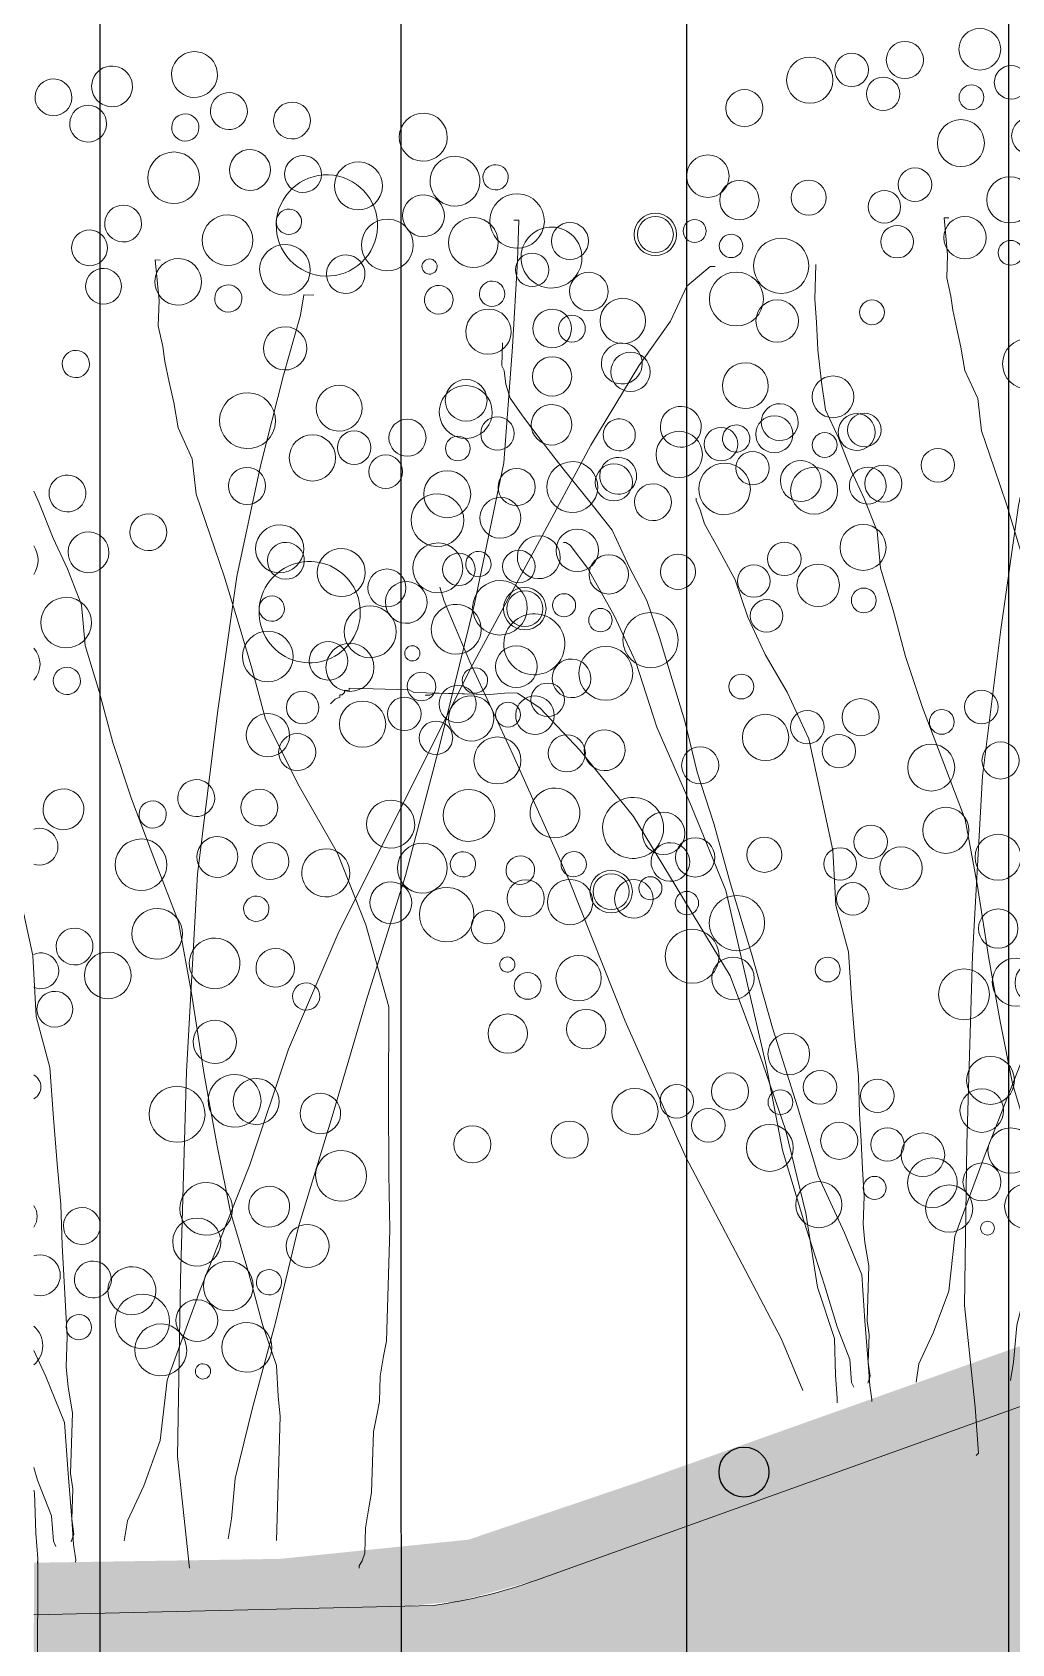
# Model space of a CAD drawing. Header units: metres. Extents: x -325 to 301, y -147 to 149.
# Drawn here: x 15.601 to 16.352, y 31.17 to 32.406 of the extents above; entities that cross this region are included whole.
import ezdxf

# ---------------------------------------------------------------- set-up
doc = ezdxf.new("R2010")
doc.units = ezdxf.units.M
doc.layers.add('-AUX-TWQ', color=1, linetype='Continuous', plot=False)
doc.layers.add('0-TX-1_25', color=7, linetype='Continuous', true_color=0x3f4f7f)
for name, color, linetype in [('02-TRAÇ-D-linia 2', 251, 'Continuous'), ('10-DET-encoixinat', 37, 'Continuous'), ('10-DET_TERRENY_compactat', 252, 'Continuous')]:
    doc.layers.add(name, color=color, linetype=linetype)
for name, color, linetype, lineweight in [('05-VEG-gris 50%', 253, 'Continuous', 18), ('1-CM', 7, 'Continuous', 0), ('2-L-secció', 1, 'Continuous', 0)]:
    doc.layers.add(name, color=color, linetype=linetype, lineweight=lineweight)

# ---------------------------------------------------------------- blocks, each defined once
blk = doc.blocks.new('ccddddddddddd')
for points in [[(92.17118508927524, 14.45525125507265), (92.1602315818891, 14.54284491715953), (92.14927795156837, 14.71803216030821), (92.08355653705075, 15.02460998017341), (91.9959279843606, 15.39688300667331), (91.9082994312048, 15.81295286351815), (91.77685660263523, 16.29471792606637), (91.64541377406567, 16.79838144592941), (91.49206380639225, 17.34584179753438), (91.36062097735703, 17.91520052356645), (91.22917814878747, 18.52835616283119), (91.11964245792478, 19.14151172060519), (91.09773531928658, 19.6451752409339), (91.08678181190044, 20.01744826603681), (91.08678181190044, 20.1926355920732), (91.10868894960731, 20.19263559160754)], [(90.23240342363715, 20.01744826603681), (90.25431056134403, 20.01744826603681), (90.35289262235165, 19.92985460348427), (90.41861403686926, 19.7765657347627), (90.55005686543882, 19.57947995234281), (90.74722110852599, 19.22910538315773), (90.96629249025136, 18.79113706946373), (91.22917814878747, 18.26557517424226), (91.51397094503045, 17.65241961786523), (91.77685660263523, 17.08306080941111), (91.97402084618807, 16.57939737197012), (92.12737081339583, 16.07573385164142), (92.32453505601734, 15.52827350096777), (92.45597788598388, 15.13410201761872), (92.47788502369076, 14.8713211119175), (92.54360643820837, 14.67423532949761), (92.60932785319164, 14.52094646031037), (92.62028148304671, 14.43335279775783)], [(92.63123499089852, 19.97365143429488), (92.6531421286054, 19.9736514352262), (92.64218862075359, 19.88605777220801), (92.63123499043286, 19.79846410965547), (92.63123499136418, 19.6889720717445), (92.60932785226032, 19.60137840919197), (92.59837434487417, 19.53568312060088), (92.57646720623598, 19.44808954047039), (92.5545600685291, 19.36049587745219), (92.53265293082222, 19.25100375711918), (92.46693151630461, 19.11961326375604), (92.44502437766641, 18.96632439503446), (92.3793029631488, 18.79113706946373), (92.31358154863119, 18.61594982631505), (92.24786013411358, 18.41886404342949), (92.18213872006163, 18.22177834343165), (92.11641730554402, 18.00279418611899), (91.96306733880192, 17.71811482310295), (91.78781023295596, 17.43343546055257), (91.65636740392074, 17.12685764115304), (91.54683171305805, 16.77648307196796), (91.53587808320299, 16.38231158908457), (91.52492457535118, 16.05383539479226), (91.51397094456479, 15.81295286351815), (91.51397094456479, 15.33118780050427), (91.52492457535118, 15.26549251191318), (91.53587808273733, 15.17789884936064), (91.53587808273733, 15.068406812381), (91.54683171305805, 15.00271152332425), (91.55778522137552, 14.93701631762087), (91.55778522090986, 14.67423532949761), (91.56873885169625, 14.60854012332857), (91.5796923590824, 14.52094646077603), (91.5796923590824, 14.41145442333072), (91.59064598940313, 14.37860673852265), (91.60159949725494, 14.35670836362988), (91.60159949678928, 14.3457591352053)], [(91.9630673378706, 19.84226094093174), (92.00688161421567, 19.84226094093174), (92.01783512206748, 19.75466727791354), (92.08355653658509, 19.49188628932461), (92.1711850897409, 19.09771488886327), (92.25881364196539, 18.61594982584938), (92.324535056483, 18.02469264343381), (92.39025647100061, 17.32394342357293), (92.41216360917315, 16.4699052516371), (92.41216360917315, 15.57207033177838), (92.40121010132134, 14.80562582332641), (92.33548868680373, 14.32386076077819), (92.31358154863119, 14.10487660346553), (92.324535056483, 14.09392737504095)], [(93.25558848958462, 19.73276890348643), (93.25558848958462, 19.56853080587462), (93.2446348592639, 19.45903868647292), (93.23368135187775, 19.3276481917128), (93.21177421323955, 19.17435932345688), (93.18986707506701, 19.04296882916242), (93.12414566101506, 18.91157833440229), (93.05842424603179, 18.75828946661204), (92.99270283151418, 18.62689897231758), (92.92698141699657, 18.473610103596), (92.90507427882403, 18.29842277802527), (92.83935286477208, 18.10133707756177), (92.77363145025447, 17.88235292071477), (92.68600289756432, 17.64147038944066), (92.57646720670164, 17.37868940085173), (92.46693151583895, 17.11590849515051), (92.40121010132134, 16.80933067528531), (92.33548868726939, 16.45895602367818), (92.26976727228612, 16.15237828623503), (92.20404585823417, 15.867698923219), (92.11641730554402, 15.60491793509573), (92.05069589149207, 15.38593377778307), (91.9849744765088, 15.21074645221233), (91.9740208457224, 15.07935604080558), (91.9630673378706, 14.99176237778738), (91.9630673378706, 14.45525125507265)], [(94.73401807900518, 19.31669904664159), (94.73401807947084, 19.20720692630857), (94.72306444868445, 19.18530855188146), (94.71211094036698, 19.11961326375604), (94.69020380219445, 19.05391805805266), (94.6244823881425, 18.9663243945688), (94.53685383545235, 18.85683235758916), (94.42731814458966, 18.72544186376035), (94.2958753160201, 18.57215299457312), (94.18633962515742, 18.44076250074431), (94.09871107293293, 18.26557517424226), (94.01108251977712, 18.11228630598634), (93.94536110479385, 17.93709898088127), (93.8796396907419, 17.74001328041777), (93.81391827668995, 17.54292749799788), (93.74819686170667, 17.30204496672377), (93.66056830901653, 17.061162434984), (93.57293975679204, 16.7764830715023), (93.46340406592935, 16.44800687720999), (93.353868374601, 16.09763222653419), (93.22242554603145, 15.72535920049995), (93.11288985563442, 15.39688300620764), (92.98144702613354, 15.13410201808438), (92.89381847390905, 14.93701631762087), (92.87191133527085, 14.71803216077387), (92.85000419709831, 14.52094646077603), (92.83905056677759, 14.41145442379639), (92.82809705892578, 14.3457591352053), (92.82809705939144, 14.33480998966843)], [(92.85000419756398, 14.42240356933326), (92.83905056724325, 14.45525125460699), (92.85000419709831, 14.52094646077603), (92.85000419709831, 14.65233695553616), (92.86095770495012, 14.71803216077387), (92.86095770541579, 14.9808131493628), (92.88286484358832, 15.09030518634245), (92.89381847390905, 15.17789884889498), (92.89381847390905, 15.30928934318945), (92.90477198176086, 15.44067983748391), (92.91572561208159, 15.57207033224404), (92.9266791199334, 15.70346082560718), (92.93763274978846, 15.87864806922153), (92.959539887961, 16.05383539479226), (92.98144702613354, 16.2509210947901), (93.00335416430607, 16.46990525256842), (93.06907557882369, 16.68888940894976), (93.09098271699622, 16.95167039800435), (93.15670413151383, 17.21445130370557), (93.22242554603145, 17.47723229182884), (93.33196123689413, 17.6962164491415), (93.44149692729115, 17.87140369229019), (93.52912548044696, 18.04659101786092), (93.59484689496458, 18.22177834343165), (93.68247544765472, 18.37506721215323), (93.74819686217234, 18.48455933155492), (93.77010400034487, 18.5502545372583), (93.78105750773102, 18.57215299457312), (93.79201113805175, 18.59405136900023), (93.79201113805175, 18.60500059742481)], [(92.91572561208159, 14.40050519490615), (92.92667911946774, 14.42240356933326), (92.93763275025412, 14.53189568873495), (93.00335416430607, 14.68518455792218), (93.06907557928935, 14.88227025792003), (93.17861126968637, 15.18884807731956), (93.28814696054906, 15.51732427207753), (93.37577551277354, 15.91149575449526), (93.59484689496458, 16.74363546911627), (93.77010400034487, 17.13780686911196), (93.94536110525951, 17.51007989514619), (94.0548967961222, 17.81665771501139), (94.16443248651922, 18.03564187232405), (94.29587531555444, 18.25462594628334), (94.38350386824459, 18.3641180661507), (94.40541100688279, 18.37506721215323), (94.41636451426893, 18.37506721261889)], [(93.15670413151383, 14.37860673805699), (93.26623982191086, 14.61948935221881), (93.46340406546369, 14.96986392093822), (93.74819686217234, 15.47352744080126), (94.0548967961222, 16.10858145449311), (94.33968959236518, 16.76553384354338), (94.6244823881425, 17.35679102642462), (94.84355376986787, 17.79475925769657), (94.97499659890309, 18.07943862024695), (94.99690373707563, 18.14513390883803)], [(92.99240053351969, 14.32386076077819), (92.99240053351969, 14.34575913567096), (93.00335416477174, 14.45525125460699), (93.01430767215788, 14.63043849822134), (93.10193622438237, 14.8713211119175), (93.1676576398313, 15.22169568063691), (93.27719332976267, 15.61586716352031), (93.40863615879789, 15.96624173223972), (93.56198612600565, 16.3385147578083), (94.04394316580147, 17.08306080941111), (94.30682882387191, 17.38963862881064), (94.50399306695908, 17.58672432973981), (94.61352875782177, 17.65241961786523), (94.6573430346325, 17.65241961693391), (94.74497158685699, 17.64147038897499), (95.00785724446177, 17.64147038944066), (95.02976438309997, 17.63052116055042), (95.05167152127251, 17.63052116055042)], [(94.74497158685699, 17.64147038897499), (95.10643942793831, 17.64147038850933), (95.12834656564519, 17.65241961739957), (95.41313936142251, 17.65241961786523), (95.41313936188817, 17.64147038897499), (95.43504650052637, 17.64147038897499), (95.43504650052637, 17.63052116008475), (95.44600000791252, 17.61957201454788), (95.45695363823324, 17.61957201454788), (95.45695363823324, 17.60862278658897), (95.47886077594012, 17.59767355816439), (95.48981428472325, 17.58672432880849), (95.50076791457832, 17.57577518327162)]]:
    blk.add_lwpolyline(points)
for centre, radius in [((92.50731832021847, 20.78011920209974), 0.09914972109653161), ((92.8620486264117, 20.71819748636335), 0.08827586927244695), ((92.35396835301071, 20.62683025095612), 0.0797138132272792), ((93.11398077663034, 20.6634514266625), 0.07971381322727139), ((93.31114502064884, 20.60870544845238), 0.1100385761945846), ((91.51054347259924, 20.53923658793792), 0.1038774050785438), ((92.08012906461954, 20.59398264810443), 0.07971381322727139), ((92.9606308103539, 20.55395938875154), 0.07971381322727139), ((92.54017896577716, 20.5501858163625), 0.05896654791170974), ((93.6178449545987, 20.466365726199), 0.08827588449571261), ((91.19289002986625, 20.37499849172309), 0.05475392728177474), ((91.3681471357122, 20.353100115899), 0.1078442209085107), ((91.78438276099041, 20.32025251351297), 0.1038774050785438), ((92.02536128088832, 20.3640493452549), 0.0797138132272792), ((92.2553861704655, 20.37499849079177), 0.08828397434522552), ((92.58399324212223, 20.33120165998116), 0.1116622003345008), ((91.91582559002563, 20.14506518794224), 0.2190155618666085), ((91.09430784732103, 20.18886201875284), 0.1179330192981251), ((91.49958996474743, 20.19981116522104), 0.09029159687583978), ((93.78214843012393, 20.13788953144103), 0.100948621194932), ((90.94095788057894, 20.03557306807488), 0.131875252192638), ((91.28051858302206, 20.09031912824139), 0.1078442962242974), ((91.65184901002795, 20.06842075381428), 0.1122136528435823), ((92.08012906461954, 20.15601441636682), 0.05474597743621246), ((92.34301472222432, 20.06842075381428), 0.1094920372972297), ((92.7963272118941, 20.12694030348212), 0.0797138132272792), ((92.93872367218137, 20.01744826603681), 0.07742317901411151), ((93.30019139032811, 20.0502958688885), 0.08341479203162756), ((93.6287984624505, 20.02839749492705), 0.09355456895831013), ((91.4667291957885, 19.98082709126174), 0.03284760294668843), ((91.82819703733549, 19.93703025951982), 0.083391818526349), ((92.09108269494027, 19.94797948841006), 0.1094920372972297), ((90.77556348359212, 19.89323342777789), 0.08359032011394589), ((92.55113259609789, 19.88228419935331), 0.100948621194932), ((92.8730022571981, 19.85321016889066), 0.07742319637127354), ((93.83691633632407, 19.87510854331776), 0.05475392728177474), ((94.02312694909051, 19.85321016935632), 0.100948621194932), ((94.02312694909051, 19.85321016935632), 0.08552993772729109), ((91.19289003079757, 19.87133497092873), 0.05475392728177474), ((91.42291491990909, 19.83848736807704), 0.0619504096055185), ((92.33206121437252, 19.81658899364993), 0.05896647138640877), ((93.42068071104586, 19.72181967506185), 0.1313904942115585), ((93.66165923094377, 19.80941333761439), 0.05583111220221605), ((94.4284090665169, 19.80941333761439), 0.08827588449571261), ((90.92891338979825, 19.72899533063173), 0.083391818526349), ((91.20384353818372, 19.70709687424824), 0.0979638998719097), ((92.08012906461954, 19.60855406522751), 0.09355464613128266), ((94.6036661718972, 19.66707361536101), 0.0797138132272792), ((90.6233044383116, 19.58665560837835), 0.08830179011489034), ((93.6287984624505, 19.5575815779157), 0.1281631355179718), ((93.6287984624505, 19.5575815779157), 0.1281631355179718), ((90.08658734429628, 19.50710891373456), 0.09914972109653161), ((92.98253794806078, 19.51378474617377), 0.05896654791170974), ((93.43163421889767, 19.45903868600726), 0.100948621194932), ((91.29147209087387, 19.35672230552882), 0.1143168244103129), ((94.16552340891212, 19.43714031158015), 0.1078442209085107), ((89.5993650695309, 19.32097235973924), 0.07971381322727139), ((89.93323737708852, 19.35381996259093), 0.0797138132272792), ((90.36042650975287, 19.32097235973924), 0.08827586927244695), ((90.91905074194074, 19.31292547378689), 0.08759366280770564), ((91.83915054472163, 19.35672230552882), 0.09914972109653161), ((92.2334790318273, 19.29102701693773), 0.1209383224137713), ((94.40650192834437, 19.39334348030388), 0.06385108598971867), ((90.11944799032062, 19.27717552846298), 0.05896654791170974), ((90.62493505468592, 19.27813989901915), 0.06916781482529323), ((94.12170913256705, 19.19625778030604), 0.09355468922416664), ((94.49413048103452, 19.1634100950323), 0.09355468922416664), ((89.54459728533402, 19.09103905688971), 0.0797138132272792), ((89.83465519361198, 19.10198820289224), 0.08828397434522552), ((90.1632622666657, 19.05819137161598), 0.1116622003345008), ((90.62432604283094, 19.10091247688979), 0.07971381322727139), ((93.15546696865931, 19.10642892122269), 0.09914972109653161), ((90.82149028638378, 19.04616649914533), 0.1100385761945846), ((94.89874616917223, 19.0372787155211), 0.09914972109653161), ((90.47097607562318, 18.99142043991014), 0.07971381322727139), ((93.00211700191721, 18.95313997007906), 0.0797138132272792), ((91.12819022033364, 18.90382677689195), 0.08827588449571261), ((91.39991686027497, 18.88590638805181), 0.1139313534327422), ((93.18832761468366, 18.87649553595111), 0.05896654791170974), ((93.4293061341159, 18.92029236769304), 0.08827586927244695), ((93.68123828433454, 18.86554630752653), 0.07971381322727139), ((94.74539620196447, 18.88398976437747), 0.0797138132272792), ((95.17258533509448, 18.85114216106012), 0.08827586927244695), ((92.64738657139242, 18.79607752989978), 0.07971381322727139), ((93.87840252742171, 18.81080033024773), 0.1100385761945846), ((94.93160681519657, 18.80734532978386), 0.05896654791170974), ((95.42451748484746, 18.79639610135928), 0.07971381322727139), ((90.95698824804276, 18.73876838758588), 0.0928042669996929), ((91.39224458299577, 18.67940983595327), 0.1078442209085107), ((92.07780097937211, 18.74133146926761), 0.1038774050785438), ((92.90353481797501, 18.70130821038038), 0.08828397434522552), ((93.52788831666112, 18.75605427054688), 0.07971381322727139), ((95.62168172886595, 18.74165012408048), 0.1100385761945846), ((91.21698747761548, 18.70130821038038), 0.05475392728177474), ((91.80848020780832, 18.64656223310158), 0.1038774050785438), ((92.04945872724056, 18.69035906484351), 0.0797138132272792), ((93.23214189056307, 18.65751137910411), 0.1116622003345008), ((94.18510246183723, 18.66846060752869), 0.08827588449571261), ((94.64681401941925, 18.63215800421312), 0.08828397434522552), ((95.27116751810536, 18.68690406344831), 0.07971381322727139), ((91.1184052946046, 18.51517173880711), 0.1179330192981251), ((91.93992303684354, 18.47137490753084), 0.2190155618666085), ((94.97542109200731, 18.5883611724712), 0.1116622003345008), ((95.92838166281581, 18.59931040136144), 0.08827588449571261), ((91.523687412031, 18.5261208852753), 0.09029159687583978), ((90.96505532739684, 18.36188278766349), 0.131875252192638), ((91.30461603077129, 18.41662884736434), 0.1078442962242974), ((91.67594645684585, 18.39473047340289), 0.1122136528435823), ((92.10422651190311, 18.48232413595542), 0.05474597743621246), ((92.99116337066516, 18.39473047340289), 0.1094920372972297), ((93.3635847195983, 18.3290351848118), 0.0797138132272792), ((94.3494059368968, 18.33998441323638), 0.100948621194932), ((91.49082664307207, 18.30713681038469), 0.03284760294668843), ((91.85229448415339, 18.26333997910842), 0.083391818526349), ((92.11518014175817, 18.27428920799866), 0.1094920372972297), ((93.86744889710099, 18.25239075068384), 0.08341479203162756), ((94.19605596922338, 18.23049237625673), 0.09355456895831013), ((94.62448251107708, 18.25462594581768), 0.07742319637127354), ((90.79966093041003, 18.21954314783216), 0.08359032011394589), ((91.21698747761548, 18.19764469005167), 0.05475392728177474), ((93.19928124500439, 18.20859391894192), 0.100948621194932), ((93.50598117848858, 18.21954314783216), 0.07742317901411151), ((94.90927530638874, 18.23272757232189), 0.07743792491863587), ((91.447012366727, 18.16479708813131), 0.0619504096055185), ((92.98020986327901, 18.14289871323854), 0.05896647138640877), ((95.2488358868286, 18.13418468041345), 0.09029159687583978), ((90.95301083661616, 18.055305050686), 0.083391818526349), ((91.22794098593295, 18.03340659337118), 0.0979638998719097), ((93.44025976397097, 18.055305050686), 0.07742319637127354), ((94.40417384309694, 18.07720342511311), 0.05475392728177474), ((94.59038445679471, 18.05530505022034), 0.100948621194932), ((94.59038445679471, 18.05530505022034), 0.08552993772729109), ((92.10422651190311, 17.93486378435045), 0.09355464613128266), ((93.9879382182844, 17.92391455639154), 0.1313904942115585), ((94.22891673771665, 18.01150821940973), 0.05583111220221605), ((90.64740188512951, 17.91296532796696), 0.08830179011489034), ((94.19605596968904, 17.75967645877972), 0.1281631355179718), ((94.19605596968904, 17.75967645877972), 0.1281631355179718), ((94.62203529756516, 17.77874510781839), 0.09914972109653161), ((95.41313948435709, 17.7509624264203), 0.1143169033563484), ((90.51421286957338, 17.58087944658473), 0.131875252192638), ((90.85377357294783, 17.63562550675124), 0.1078442962242974), ((91.22510399948806, 17.61372713185847), 0.1122136528435823), ((92.40589479589835, 17.6533817211166), 0.0797138132272792), ((93.54979545529932, 17.71587962796912), 0.05896654791170974), ((91.56246991548687, 17.56578805856407), 0.1038774050785438), ((92.13205550750718, 17.62053411826491), 0.07971381322727139), ((92.59210540866479, 17.57673728698865), 0.05896654791170974), ((92.97846367675811, 17.58720544259995), 0.08827586927244695), ((94.4686853303574, 17.62545615714043), 0.0797138132272792), ((94.89587446348742, 17.59260855335742), 0.08827586927244695), ((95.63221086654812, 17.55387672642246), 0.07742319637128761), ((93.23039582651109, 17.53245938289911), 0.07971381322727139), ((93.42756007006392, 17.47771340515465), 0.1100385761945846), ((94.65489594358951, 17.54881172254682), 0.05896654791170974), ((95.14780661370605, 17.53786249365658), 0.07971381322727139), ((95.34497085725889, 17.48311651591212), 0.1100385761945846), ((90.3488184735179, 17.43853980628774), 0.08359032011394589), ((91.4200735790655, 17.37965158652514), 0.1078442209085107), ((92.30731261335313, 17.40154996095225), 0.08828397434522552), ((93.07704585976899, 17.4229673454538), 0.07971381322727139), ((94.99445664696395, 17.42837045621127), 0.07971381322727139), ((90.76614501979202, 17.41664134990424), 0.05475392728177474), ((90.99616990983486, 17.38379374658689), 0.0619504096055185), ((91.2448164736852, 17.40154996141791), 0.05475392728177474), ((91.8363092043437, 17.34680398320779), 0.1038774050785438), ((92.07728772377595, 17.39060081494972), 0.0797138132272792), ((92.63591968500987, 17.35775312967598), 0.1116622003345008), ((93.73426000401378, 17.33537368290126), 0.08827588449571261), ((94.37010314781219, 17.37362439604476), 0.08828397434522552), ((94.69871022040024, 17.32982756523415), 0.1116622003345008), ((95.65167079120874, 17.34077679365873), 0.08827588449571261), ((90.5021683787927, 17.27430170960724), 0.083391818526349), ((90.77709852810949, 17.25240325229242), 0.0979638998719097), ((91.30848026368767, 17.18208481417969), 0.1179330192981251), ((91.55151640810072, 17.22636263491586), 0.09029159687583978), ((92.13205550797284, 17.18256588606164), 0.05474597743621246), ((92.55718713905662, 17.0616435483098), 0.1094920372972297), ((93.89856347907335, 17.0068974881433), 0.100948621194932), ((92.3052551113069, 16.94120228243992), 0.1094920372972297), ((92.91274226177484, 16.99594826018438), 0.0797138132272792), ((91.03998418571427, 16.97404988575727), 0.03284760294668843), ((92.04236945323646, 16.930253054481), 0.083391818526349), ((92.76530501246452, 16.87550699478015), 0.100948621194932), ((93.05513872113079, 16.88645622273907), 0.07742317901411151), ((93.41660643927753, 16.91930382605642), 0.08341479203162756), ((93.74521351233125, 16.89740545116365), 0.09355456895831013), ((91.90531620429829, 16.80981178861111), 0.05896647138640877), ((92.98941730661318, 16.72221812605858), 0.07742319637127354), ((93.95333138620481, 16.74411650048569), 0.05475392728177474), ((94.13954199897125, 16.72221812512726), 0.100948621194932), ((94.13954199897125, 16.72221812512726), 0.08552993772729109), ((93.53709576139227, 16.59082763129845), 0.1313904942115585), ((93.77807428082451, 16.67842129431665), 0.05583111220221605), ((94.54482411639765, 16.67842129431665), 0.08827588449571261), ((92.29430148098618, 16.60177685972303), 0.09355464613128266), ((94.72008122131228, 16.53608157159761), 0.0797138132272792), ((93.74521351186559, 16.42658953461796), 0.1281631355179718), ((93.74521351186559, 16.42658953461796), 0.1281631355179718), ((92.10772894509137, 16.34994510002434), 0.09914972109653161), ((92.20096791768447, 16.34994510002434), 0.1143168244103129), ((92.44765144772828, 16.28424981143326), 0.1209383224137713), ((93.09895299747586, 16.38279270287603), 0.05896654791170974), ((93.54804926877841, 16.32804664317518), 0.100948621194932), ((94.28193845879287, 16.30614826828241), 0.1078442209085107), ((91.82854656875134, 16.30614826828241), 0.08759366280770564), ((94.52291697775945, 16.26235143747181), 0.06385108598971867), ((91.73098611226305, 16.03938929410651), 0.1100385761945846), ((94.23812418198213, 16.0652657370083), 0.09355468922416664), ((94.61054553091526, 16.03241805126891), 0.09355468922416664), ((93.2718820180744, 15.97543687839061), 0.09914972109653161), ((92.03768604714423, 15.89704957138747), 0.08827588449571261), ((92.30941268615425, 15.87912918301299), 0.1139313534327422), ((92.84469276247546, 15.78930032392964), 0.07971381322727139), ((93.11853205086663, 15.82214792724699), 0.0797138132272792), ((93.54572118353099, 15.7893003243953), 0.08827586927244695), ((91.86648407392204, 15.73199118301272), 0.0928042669996929), ((92.34637937927619, 15.73455426469445), 0.1038774050785438), ((93.30474266409874, 15.74550349265337), 0.05896654791170974), ((93.79765333421528, 15.73455426422879), 0.07971381322727139), ((93.9948175768368, 15.67980828741565), 0.1100385761945846), ((92.20398304238915, 15.54841779312119), 0.1078442209085107), ((92.78992497874424, 15.55936702108011), 0.0797138132272792), ((93.01994986785576, 15.5703161675483), 0.08828397434522552), ((93.34855694044381, 15.52651933580637), 0.1116622003345008), ((93.64430336654186, 15.62506222724915), 0.07971381322727139), ((92.02872593747452, 15.57031616708264), 0.05475392728177474), ((92.62021866859868, 15.51557018980384), 0.1038774050785438), ((94.30151751171798, 15.53746856376529), 0.08827588449571261), ((94.76322906883433, 15.50116596091539), 0.08828397434522552), ((92.33542587142438, 15.39512884197757), 0.09029159687583978), ((92.57106118137017, 15.38417969550937), 0.1179330192981251), ((92.116354489699, 15.28563680453226), 0.1078442962242974), ((92.48768491717055, 15.26373843010515), 0.1122136528435823), ((92.8446927620098, 15.35133209312335), 0.05474597743621246), ((93.10757842008024, 15.26373842963949), 0.1094920372972297), ((92.30256510339677, 15.17614476708695), 0.03284760294668843)]:
    blk.add_circle(centre, radius)

msp = doc.modelspace()

# ---------------------------------------------------------------- hatches: boundary and pattern name
at = {"layer": '10-DET-encoixinat'}
h = msp.add_hatch(dxfattribs=at)
h.set_pattern_fill('CROSS', color=256, scale=0.04999999999999997, angle=91.66889548920817)
h.set_pattern_definition([(135.910817346098, (6.785408189389369, 27.06944331847165), (-0.01767543594103214, -0.000281005861983161), [0.006249999999999993, -0.01874999999999998]), (225.9108173460979, (6.785337936467936, 27.07386217656579), (0.000281005861983161, -0.01767543594103215), [0.006249999999999993, -0.01874999999999998])])
edge = h.paths.add_edge_path()
edge.add_line((15.60217306492196, 30.63969623082351), (15.60255596775374, 31.19236219539123))
edge.add_line((15.60255596775374, 31.19236219539123), (15.90887584050502, 31.1996212689502))
edge.add_arc((15.8572620003722, 31.5806167963586), 0.3844757214681614, 277.7149486701938, 289.8688040648013)
edge.add_line((15.98793281779936, 31.2190276401725), (17.29501991511639, 31.68822133884799))
edge.add_line((17.29501991511639, 31.68822133884799), (17.40612434797097, 31.68822133884799))
edge.add_line((17.40612434797097, 31.68822133884799), (17.40612434797097, 31.43937306702145))
edge.add_line((17.40612434797097, 31.43937306702145), (17.29487571365217, 31.0557177005859))
edge.add_line((17.29487571365217, 31.0557177005859), (16.17766956141861, 30.68331546711421))
edge.add_arc((15.90887584183413, 31.48969622816942), 0.8499999973459114, 269.9999996592993, 288.43495730021823, ccw=False)
edge.add_line((15.90887583677973, 30.63969623082351), (15.60217306492196, 30.63969623082351))
at = {"layer": '10-DET_TERRENY_compactat'}
h = msp.add_hatch(dxfattribs=at)
h.set_pattern_fill('HEX', color=256, scale=0.002, angle=0.5782318252177278)
h.set_pattern_definition([(0.5782318252177278, (-1.828832905163811, -30.69484686443045), (-0.000110995747240735, 0.01099796253877573), [0.00635, -0.0127]), (120.5782318252177, (-1.828832905163811, -30.69484686443045), (-0.00946901707482901, -0.005595106406210373), [0.00635, -0.0127]), (60.57823182521773, (-1.822483228533091, -30.69478278100592), (-0.009580012822069743, 0.00540285613256535), [0.00635, -0.0127])])
h.paths.add_polyline_path([(15.60255596775374, 31.19236219539123), (15.60258363414464, 31.2322947091841), (15.79093938373083, 31.23523830028196), (15.93576368209941, 31.24998356037681), (16.0640179859187, 31.29344525295445), (16.53447579138927, 31.4610682213973), (16.95788999128563, 31.60912618269651), (17.29345341004504, 31.70478042273595), (17.38498824956547, 31.70478042294907), (17.38498824960403, 31.68822133791667), (17.29501993653681, 31.68822133791667), (16.99980842058651, 31.58225182693321), (16.32545826459522, 31.33397949174874), (16.10812646387902, 31.26217250820849), (15.98793281779941, 31.21902764017252), (15.92834681032083, 31.20276956506925), (15.88910145563078, 31.1991526616963)])

# ---------------------------------------------------------------- linework, layer by layer
at = {"layer": '-AUX-TWQ'}
for radius in [2.730217833058457, 2.619877944151057]:
    msp.add_circle((17.20153291194234, 30.80555171515665), radius, dxfattribs=at)
at = {"layer": '0-TX-1_25'}
msp.add_line((15.65349453174339, 29.99214050098356), (15.65349453169699, 32.61967241967972), dxfattribs=at)
for points in [[(15.88435336930033, 29.88974824174409), (15.88417896625166, 32.61967241970017)], [(16.10320835665262, 30.19976177410256), (16.10320835712282, 32.61967241968142)], [(16.34997368251262, 30.56556046166491), (16.34997368345467, 32.61967241968142)]]:
    msp.add_lwpolyline(points, dxfattribs=at)
at = {"layer": '02-TRAÇ-D-linia 2'}
msp.add_circle((16.14697273083455, 31.30185084329167), 0.01914789983742415, dxfattribs=at)
at = {"layer": '05-VEG-gris 50%'}
for p, q in [((15.97439948820825, 32.26170811109812), (15.97051645235475, 32.26182472060071)), ((15.97346698099132, 32.23065619269953), (15.97439948820825, 32.26170811109812)), ((15.69947984048482, 32.2311141994466), (15.69559680509697, 32.23123080941485)), ((15.69559680509697, 32.23123080941485), (15.69707205870505, 32.21564654546426)), ((15.96954389873277, 32.16472917894469), (15.97346698099132, 32.23065619269953)), ((15.69707205870505, 32.21564654546426), (15.69854733419921, 32.20006228151367)), ((16.12102234249319, 32.22622502275379), (16.10308243918549, 32.21122380724744)), ((16.1249053783467, 32.2261084132512), (16.12102234249319, 32.22622502275379)), ((15.80944697118681, 32.20450188365401), (15.80703921082746, 32.18903422920601)), ((15.81721304289382, 32.20426866418318), (15.80944697118681, 32.20450188365401)), ((16.10308243918549, 32.21122380724744), (16.09061738874148, 32.18440321559654)), ((15.69854733419921, 32.20006228151367), (15.69796451811995, 32.18065483990693)), ((15.69796451811995, 32.18065483990693), (15.70138130036499, 32.16501227120505)), ((15.80703921082746, 32.18903422920601), (15.79399134337287, 32.14280618128003)), ((16.09061738874148, 32.18440321559654), (16.06627010393273, 32.15016945876749)), ((15.70138130036499, 32.16501227120505), (15.70297311737518, 32.15330948989475)), ((15.70297311737518, 32.15330948989475), (15.70638990055155, 32.1376669358612)), ((15.96297990649323, 32.07557153149144), (15.96954389873277, 32.16472917894469)), ((15.79399134337287, 32.14280618128003), (15.77636106104906, 32.07340581907527)), ((16.06627010393273, 32.15016945876749), (16.02945776867996, 32.08911512472303)), ((15.70638990055155, 32.1376669358612), (15.70980668326225, 32.12202436715932)), ((15.70980668326225, 32.12202436715932), (15.71310690163951, 32.102500300916)), ((15.71310690163951, 32.102500300916), (15.72405662971865, 32.07886153349289)), ((15.72405662971865, 32.07886153349289), (15.72712372268866, 32.0515745026675)), ((16.02945776867996, 32.08911512472303), (15.98829614443089, 32.01265142701202)), ((15.77636106104906, 32.07340581907527), (15.75826452558245, 31.98847949790404)), ((15.94030095569174, 31.96747288114027), (15.96297990649323, 32.07557153149144)), ((15.60249380260703, 32.05404420530972), (15.60645820365604, 32.04548567632781)), ((15.60645820365604, 32.04548567632781), (15.61729136833306, 32.01796542626442)), ((15.72712372268866, 32.0515745026675), (15.73784032349791, 32.02017275576116)), ((15.61729136833306, 32.01796542626442), (15.6282410964122, 31.99432665860848)), ((15.73784032349791, 32.02017275576116), (15.74855692477282, 31.98877102282466)), ((15.98829614443089, 32.01265142701202), (15.93890219533201, 31.92089500400805)), ((15.6282410964122, 31.99432665860848), (15.63907426108922, 31.96680640854509)), ((15.75826452558245, 31.98847949790404), (15.74346820895876, 31.88402911142082)), ((15.74855692477282, 31.98877102282466), (15.75915696264561, 31.95348777860971)), ((15.63907426108922, 31.96680640854509), (15.6420247897258, 31.93563788041109)), ((15.91373896763976, 31.85949082655468), (15.94030095569174, 31.96747288114027)), ((15.75915696264561, 31.95348777860971), (15.76975700005274, 31.91820454836459)), ((15.6420247897258, 31.93563788041109), (15.65262482806425, 31.90035465086446)), ((15.76975700005274, 31.91820454836459), (15.78024047498907, 31.87903982174219)), ((15.93890219533201, 31.92089500400805), (15.88515895770248, 31.81372923223869)), ((15.65262482806425, 31.90035465086446), (15.66310830206926, 31.8611899237764)), ((15.74346820895876, 31.88402911142082), (15.72808907579016, 31.76017128263236)), ((15.78024047498907, 31.87903982174219), (15.80590640266742, 31.82776419405462)), ((15.66310830206926, 31.8611899237764), (15.67735824945699, 31.81802710501113)), ((15.88741010732334, 31.75927176565499), (15.91373896763976, 31.85949082655468)), ((15.80590640266742, 31.82776419405462), (15.83545536619927, 31.7763719563988)), ((15.67735824945699, 31.81802710501113), (15.69537466883044, 31.77086617896901)), ((15.88515895770248, 31.81372923223869), (15.83553188179936, 31.71420981508316)), ((15.69537466883044, 31.77086617896901), (15.7133910882039, 31.72370526782804)), ((15.83545536619927, 31.7763719563988), (15.85712169508766, 31.72133144183652)), ((15.72808907579016, 31.76017128263236), (15.71966007144507, 31.6089097988476)), ((15.85731477408986, 31.66305079689817), (15.88741010732334, 31.75927176565499)), ((15.60190391426291, 31.69791586703257), (15.59165356613081, 31.74484355893554)), ((15.7133910882039, 31.72370526782804), (15.72340830953177, 31.66901458200635)), ((15.85712169508766, 31.72133144183652), (15.87467186131831, 31.65864457126343)), ((15.83553188179936, 31.71420981508316), (15.79790360412877, 31.62598506041439)), ((15.60438819022234, 31.65122138016493), (15.60190391426291, 31.69791586703257)), ((15.72340830953177, 31.66901458200635), (15.7331924040554, 31.60656091646859)), ((15.83133560304846, 31.57447619835482), (15.85731477408986, 31.66305079689817)), ((15.87467186131831, 31.65864457126343), (15.87451525104548, 31.58871945046456)), ((15.61487166469302, 31.61205665354253), (15.60438819022234, 31.65122138016493)), ((15.79790360412877, 31.62598506041439), (15.76804139769952, 31.53752707137362)), ((15.61758906745668, 31.5731251459253), (15.61487166469302, 31.61205665354253)), ((15.71966007144507, 31.6089097988476), (15.71488097614925, 31.44976874074535)), ((15.7331924040554, 31.60656091646859), (15.74320962584894, 31.55187024554805)), ((15.87451525104548, 31.58871945046456), (15.8747083081616, 31.53043880692319)), ((15.62042303408812, 31.5380751358495), (15.61758906745668, 31.5731251459253)), ((15.8054729963405, 31.48978309665443), (15.83133560304846, 31.57447619835482)), ((15.74320962584894, 31.55187024554805), (15.75334341011326, 31.50106105680214)), ((15.6233735627247, 31.5069066077155), (15.62042303408812, 31.5380751358495)), ((15.76804139769952, 31.53752707137362), (15.7301799932247, 31.44153932232046)), ((15.8747083081616, 31.53043880692319), (15.87536764077227, 31.48768412141697)), ((15.62438258600737, 31.47579639923395), (15.6233735627247, 31.5069066077155)), ((15.75334341011326, 31.50106105680214), (15.76747679363321, 31.45401674049543)), ((15.78772615014892, 31.41650123760672), (15.8054729963405, 31.48978309665443)), ((15.87536764077227, 31.48768412141697), (15.87280324825402, 31.40229136153692)), ((15.62562471281122, 31.45244915603296), (15.62438258600737, 31.47579639923395)), ((15.62686686196681, 31.42910191236631), (15.62562471281122, 31.45244915603296)), ((15.71488097614925, 31.44976874074535), (15.71274276755135, 31.313858301906)), ((15.76747679363321, 31.45401674049543), (15.77796026810389, 31.41485201387302)), ((15.7301799932247, 31.44153932232046), (15.70478363826256, 31.3723721649182)), ((15.62810898877065, 31.40575466916533), (15.62686686196681, 31.42910191236631)), ((15.77021243122723, 31.35098235780941), (15.78772615014892, 31.41650123760672)), ((15.77796026810389, 31.41485201387302), (15.78867686937879, 31.38345026650102)), ((15.62740960928928, 31.38246573071563), (15.62810898877065, 31.40575466916533)), ((15.87280324825402, 31.40229136153692), (15.87051202987637, 31.39070519019486)), ((15.60249380260703, 31.39492378372866), (15.61164433953669, 31.37516919017406)), ((15.87051202987637, 31.39070519019486), (15.86810426905136, 31.37523753551402)), ((15.61164433953669, 31.37516919017406), (15.62612741326298, 31.33976935065919)), ((15.6288848852491, 31.36688146653221), (15.62740960928928, 31.38246573071563)), ((15.78867686937879, 31.38345026650102), (15.78991901853438, 31.36010303726987)), ((15.86810426905136, 31.37523753551402), (15.8675214529721, 31.35583009390728)), ((15.63218510409202, 31.34735741519005), (15.6288848852491, 31.36688146653221)), ((15.70478363826256, 31.3723721649182), (15.6995018434463, 31.32591091218972)), ((15.7569314369684, 31.29699133063303), (15.77021243122723, 31.35098235780941)), ((15.78991901853438, 31.36010303726987), (15.79139427260812, 31.34451877378495)), ((15.8675214529721, 31.35583009390728), (15.86523023366313, 31.34424392256522)), ((15.62612741326298, 31.33976935065919), (15.62884481556098, 31.30083784327478)), ((15.63078634512927, 31.30077953829066), (15.63218510409202, 31.34735741519005)), ((15.79139427260812, 31.34451877378495), (15.78853847158458, 31.24942228576736)), ((15.86523023366313, 31.34424392256522), (15.86293903717156, 31.332657765193)), ((15.6995018434463, 31.32591091218972), (15.68680366619806, 31.29132732638725)), ((15.86293903717156, 31.332657765193), (15.86154027727749, 31.28607988829361)), ((15.71274276755135, 31.313858301906), (15.72182748305928, 31.22811571281971)), ((15.60537175580244, 31.29571527085835), (15.60249380260703, 31.30529481094091)), ((15.62884481556098, 31.30083784327478), (15.63167878219243, 31.26578783296616)), ((15.63237816213946, 31.28907677164869), (15.63078634512927, 31.30077953829066)), ((15.60313884054627, 31.28606984723927), (15.60249380260703, 31.28802365565289)), ((15.61620492047946, 31.26819502056212), (15.60537175580244, 31.29571527085835)), ((15.63167878219243, 31.26578783296616), (15.63237816213946, 31.28907677164869)), ((15.68680366619806, 31.29132732638725), (15.67433861575406, 31.26450673427069)), ((15.7540574025115, 31.26599773211972), (15.7569314369684, 31.29699133063303)), ((15.60414784194286, 31.25495963922338), (15.60313884054627, 31.28606984723927)), ((15.86154027727749, 31.28607988829361), (15.85924905889984, 31.27449373115422)), ((15.61756363257151, 31.24872925930293), (15.61620492047946, 31.26819502056212)), ((15.63167878219243, 31.26578783296616), (15.63303749428447, 31.24632208637529)), ((15.6332706210887, 31.25408506585853), (15.63167878219243, 31.26578783296616)), ((15.67433861575406, 31.26450673427069), (15.67193083350863, 31.24903908052118)), ((15.75164964215215, 31.25053007790455), (15.7540574025115, 31.26599773211972)), ((15.85924905889984, 31.27449373115422), (15.85684129900615, 31.25902607693904)), ((15.60550655403491, 31.23549387796418), (15.60414784194286, 31.25495963922338)), ((15.63115424734857, 31.24832112557822), (15.6332706210887, 31.25408506585853)), ((15.85684129900615, 31.25902607693904), (15.85625848246123, 31.2396186353323)), ((15.61938857638593, 31.24478947237701), (15.61756363257151, 31.24872925930293)), ((15.63303749428447, 31.24632208637529), (15.63462931176032, 31.23461930553065)), ((15.85625848246123, 31.2396186353323), (15.8541421087211, 31.233854695052)), ((15.60538999109845, 31.23161239555673), (15.60550655403491, 31.23549387796418)), ((15.63462931176032, 31.23461930553065), (15.63457103005927, 31.23267857131184)), ((15.85208403810244, 31.23003151693018), (15.85202575686704, 31.22809076874153)), ((15.8541421087211, 31.233854695052), (15.85208403810244, 31.23003151693018))]:
    msp.add_line(p, q, dxfattribs=at)
at = {"layer": '05-VEG-gris 50%', "extrusion": (0, 0, -1)}
for centre, major_axis, ratio, start_param, end_param in [((15.7257368013015, 32.37340085121439), (-0.01243248633716994, 0.01243248633716994), 0.9999999999999436, 5.527808680557587, 11.81099398773717), ((15.66253132305424, 32.36431343696648), (-0.0110690027817938, 0.0110690027817938), 0.9999999999997012, 5.527808680557434, 11.81099398773702), ((15.61758499198909, 32.35595072136828), (0.009995397696246676, 0.009995397696246676), 0.9999999999997289, 3.95701235376289, 10.24019766094248), ((15.70975663910936, 32.29423844121964), (-0.0140014390830761, 0.0140014390830761), 0.9999999999998576, 5.527808680557548, 11.81099398773713), ((15.76823530231919, 32.30025227443883), (-0.01107001908527345, 0.01107001908527345), 0.9999999999999266, 5.527808680557527, 11.81099398773711), ((15.80894888683538, 32.29708713858025), (-0.00999539769624753, 0.009995397696247533), 0.9999999999998617, 5.527808680557511, 11.8109939877371), ((15.85142915395405, 32.28804145200746), (0.01302529553383463, 0.01302529553383463), 0.9999999999999148, 3.957012353762714, 10.2401976609423), ((15.9253816793425, 32.29164809786351), (0.01352269868396799, 0.01352269868396799), 0.9999999999998554, 3.95701235376277, 10.24019766094236), ((15.95656252910699, 32.29459670262047), (-0.006865651716501258, 0.006865651716501259), 0.9999999999999094, 5.527808680557524, 11.81099398773711), ((15.82719843254741, 32.25768919248701), (0.02746258840085956, 0.02746258840085956), 0.9999999999999678, 3.957012353762726, 10.24019766094231), ((15.90126752180364, 32.26517732075052), (-0.01132175695610095, 0.01132175695610095), 0.9999999999999734, 5.527808680557609, 11.81099398773719), ((15.97304541317131, 32.26107930631013), (0.01478774357517051, 0.01478774357517051), 0.9999999999997663, 3.95701235376281, 10.2401976609424), ((15.67103322108592, 32.25916339160511), (0.009995397696245932, 0.00999539769624593), 0.9999999999999413, 3.957012353762783, 10.24019766094237), ((15.75107127406951, 32.24637787143336), (0.01372932008957835, 0.01372932008957835), 0.9999999999998259, 3.957012353762804, 10.24019766094239), ((15.64521066031735, 32.2405139136278), (-0.009708172697088827, 0.009708172697088823), 0.9999999999995939, 5.527808680557382, 11.81099398773697), ((15.87358025673162, 32.24269885808797), (-0.01407058628499341, 0.01407058628499341), 0.9999999999998506, 5.527808680557563, 11.81099398773715), ((15.93951506286244, 32.24460378202246), (0.01352270812789089, 0.0135227081278909), 0.9999999999999636, 3.95701235376275, 10.24019766094234), ((15.99941072033103, 32.23309260240392), (0.01653597461458891, 0.0165359746145889), 0.999999999999948, 3.957012353762762, 10.24019766094235), ((15.71319163429867, 32.21449299768181), (0.01265805228579607, 0.01265805228579607), 0.999999999999876, 3.9570123537628, 10.24019766094239), ((15.90592645320426, 32.22618752305032), (-0.004118794993340999, 0.004118794993340999), 0.9999999999998037, 5.527808680557571, 11.81099398773716), ((15.65598554375898, 32.21105291514294), (0.009708174873520341, 0.009708174873520345), 0.999999999999841, 3.957012353762793, 10.24019766094238), ((15.95388157318662, 32.20532244519898), (0.006865651716501942, 0.006865651716501943), 0.999999999999804, 3.957012353762861, 10.24019766094245), ((15.75167230309303, 32.20168243820415), (-0.007393866989791653, 0.007393866989791653), 0.9999999999999677, 5.527808680557571, 11.81099398773716), ((15.91293486279752, 32.20072461600983), (0.00776802609714702, 0.00776802609714702), 0.9999999999997599, 3.957012353762772, 10.24019766094236), ((15.95106584138553, 32.17626958020599), (-0.01228379498422879, 0.01228379498422879), 0.9999999999999697, 5.527808680557557, 11.81099398773714), ((15.99991371834036, 32.17868764890925), (-0.01045658659444186, 0.01045658659444186), 0.9999999999999111, 5.527808680557599, 11.81099398773718), ((15.79521987426411, 32.16346727690296), (-0.01173091408571413, 0.01173091408571413), 0.9999999999997723, 5.527808680557507, 11.81099398773709), ((16.05332518161591, 32.15183123253853), (-0.01107225302310466, 0.01107225302310467), 0.9999999999998086, 5.527808680557505, 11.81099398773709), ((15.63476363315563, 32.15147287590997), (-0.007393876585377532, 0.007393876585377532), 0.9999999999998321, 5.527808680557593, 11.81099398773718), ((16.14803475772347, 32.13487469969885), (0.01243248633716904, 0.01243248633716904), 0.9999999999999873, 3.957012353762727, 10.24019766094231), ((15.76634845582153, 32.10800194001393), (0.01516458164905534, 0.01516458164905533), 0.999999999999948, 3.957012353762742, 10.24019766094233), ((15.83659279045965, 32.11754744110265), (0.01243248633717032, 0.01243248633717032), 0.9999999999998386, 3.957012353762798, 10.24019766094239), ((15.9336686854003, 32.11463219771729), (-0.0143343051485349, 0.0143343051485349), 0.9999999999999049, 5.527808680557583, 11.81099398773717), ((16.09850603320952, 32.10333965468788), (0.01106900278179258, 0.01106900278179258), 0.9999999999999816, 3.957012353762752, 10.24019766094234), ((16.17440006581451, 32.1068879962583), (-0.009995397696247042, 0.009995397696247042), 0.9999999999998405, 5.527808680557567, 11.81099398773715), ((16.05139395387228, 32.09715556522467), (-0.008673024021420455, 0.008673024021420457), 0.9999999999998127, 5.527808680557487, 11.81099398773707), ((16.14098630032818, 32.09429396811509), (0.00739387658537877, 0.00739387658537877), 0.9999999999996687, 3.957012353762855, 10.24019766094244), ((16.23340401963647, 32.09928859287509), (0.00999539769624609, 0.009995397696246088), 0.9999999999999041, 3.957012353762735, 10.24019766094232), ((16.05055853517111, 32.06573879864634), (0.009995397696246175, 0.009995397696246173), 0.9999999999998255, 3.957012353762841, 10.24019766094243), ((15.62830898843091, 32.05220292049096), (-0.009995397696247462, 0.009995397696247462), 0.999999999999886, 5.527808680557587, 11.81099398773717), ((16.01531980444993, 32.05708457256303), (0.01379785116862609, 0.01379785116862609), 0.9999999999999105, 3.957012353762783, 10.24019766094237), ((16.13205459553133, 32.05571229016976), (0.0140014390830745, 0.0140014390830745), 0.9999999999999554, 3.957012353762751, 10.24019766094234), ((16.19053325920682, 32.06172612338894), (-0.01107001908527282, 0.01107001908527282), 0.9999999999999288, 5.527808680557588, 11.81099398773717), ((16.24188768376913, 32.058241437018), (-0.009995397696247042, 0.009995397696247042), 0.9999999999998405, 5.527808680557567, 11.81099398773715), ((15.91194076069947, 32.03175741323837), (-0.01428597054296118, 0.01428597054296118), 0.9999999999999392, 5.527808680557591, 11.81099398773718), ((15.64444218228887, 32.00704104762161), (-0.01107001908527345, 0.01107001908527345), 0.9999999999999273, 5.527808680557584, 11.81099398773717), ((15.79101637869458, 32.00973985443459), (0.01302529553383464, 0.01302529553383464), 0.9999999999999145, 3.957012353762762, 10.24019766094235), ((15.98966656557601, 32.00331956317284), (0.01163682326833067, 0.01163682326833067), 0.9999999999999477, 3.957012353762758, 10.24019766094234), ((15.58596351861339, 32.00102721440242), (0.01400143908307558, 0.01400143908307558), 0.999999999999977, 6.485592176671076, 7.651574764482993), ((15.79576871569585, 32.00055414281422), (-0.009995397696247717, 0.009995397696247717), 0.9999999999998272, 5.527808680557557, 11.81099398773714), ((15.83824898281451, 31.99150845647426), (0.01302529553383464, 0.01302529553383464), 0.9999999999999145, 3.957012353762762, 10.24019766094235), ((15.91220150820296, 31.99511510233031), (0.01352269868396626, 0.01352269868396625), 0.9999999999999218, 3.957012353762742, 10.24019766094233), ((15.94338235750179, 31.99806370685445), (0.006865651716501942, 0.006865651716501943), 0.999999999999804, 3.957012353762861, 10.24019766094245), ((15.81401826140787, 31.96115619672099), (0.0274625884008594, 0.0274625884008594), 0.9999999999999801, 3.95701235376272, 10.24019766094231), ((15.88808734973277, 31.96864432521732), (-0.01132175695610326, 0.01132175695610326), 0.9999999999995604, 5.527808680557403, 11.81099398773699), ((15.95986524156611, 31.9645463105441), (0.01478774357516917, 0.01478774357516917), 0.9999999999999436, 3.957012353762764, 10.24019766094235), ((15.62727815310787, 31.95316664461614), (-0.01372932008957781, 0.01372932008957781), 0.9999999999998574, 5.527808680557542, 11.81099398773713), ((15.78495378538351, 31.96397151804165), (0.006864654877122784, 0.006864654877122782), 0.9999999999999787, 3.957012353762733, 10.24019766094232), ((15.92633489172291, 31.94807078648926), (-0.01352270812789216, 0.01352270812789216), 0.999999999999914, 5.527808680557533, 11.81099398773712), ((15.86040008559208, 31.94616586255477), (-0.01407058628499213, 0.01407058628499213), 0.999999999999809, 5.527808680557502, 11.81099398773709), ((15.98623054919149, 31.93655960687072), (0.01653597461458693, 0.01653597461458693), 0.999999999999958, 3.957012353762724, 10.24019766094231), ((15.78190490535777, 31.92715567403109), (-0.01372932008957818, 0.01372932008957818), 0.9999999999998511, 5.527808680557585, 11.81099398773717), ((15.5893985138027, 31.92128177086459), (-0.01265805228579625, 0.01265805228579625), 0.9999999999999936, 7.889149367648993, 9.38961022709487), ((15.89274628159906, 31.92965452705146), (-0.004118794993340919, 0.004118794993340918), 0.9999999999998611, 5.5278086805576, 11.81099398773719), ((15.94070140158142, 31.90878944966578), (-0.006865651716501258, 0.006865651716501259), 0.9999999999999094, 5.527808680557524, 11.81099398773711), ((16.01478901158403, 31.91044955497244), (0.01048147691433693, 0.01048147691433693), 0.9999999999998894, 3.957012353762825, 10.24019766094241), ((15.89975469165798, 31.90419162070946), (-0.007768026097145269, 0.007768026097145272), 0.9999999999998923, 5.527808680557666, 11.81099398773725), ((15.93788566978033, 31.87973658467279), (-0.01228379498423025, 0.01228379498423025), 0.9999999999999892, 5.527808680557612, 11.8109939877372), ((15.78203970265891, 31.86693428113693), (-0.01173091408571505, 0.01173091408571505), 0.9999999999998287, 5.527808680557529, 11.81099398773712), ((16.04014501001071, 31.85529823700534), (-0.01107225302310308, 0.01107225302310308), 0.9999999999999271, 5.527808680557627, 11.81099398773721), ((15.62523078757654, 31.80996539636151), (-0.01106900278179313, 0.01106900278179313), 0.9999999999998792, 5.527808680557523, 11.81099398773711), ((15.93615460933502, 31.80533338390858), (-0.01407058628499305, 0.01407058628499305), 0.9999999999998563, 5.527808680557521, 11.81099398773711), ((16.00208941546585, 31.80723830784307), (0.0135227081278906, 0.0135227081278906), 0.9999999999999583, 3.957012353762706, 10.24019766094229), ((16.06198507293444, 31.79572712822453), (-0.0165359746145884, 0.0165359746145884), 0.9999999999999302, 5.52780868055756, 11.81099398773715), ((15.69365699195619, 31.80605336773777), (0.0073938765853789, 0.0073938765853789), 0.9999999999998006, 3.957012353762869, 10.24019766094246), ((15.68472528715934, 31.76747168955961), (0.01400143908307546, 0.01400143908307546), 0.9999999999999543, 3.957012353762746, 10.24019766094233), ((15.74320395083483, 31.77348552301162), (-0.01107001908527292, 0.01107001908527292), 0.9999999999999653, 5.527808680557546, 11.81099398773713), ((15.7839175344197, 31.77032038692021), (-0.009995397696248486, 0.009995397696248486), 0.9999999999996809, 5.527808680557484, 11.81099398773707), ((15.90035032739248, 31.7648813464363), (0.01352269868396626, 0.01352269868396625), 0.9999999999999218, 3.957012353762742, 10.24019766094233), ((16.09054353532698, 31.76961707655908), (-0.01048147691433747, 0.01048147691433747), 0.9999999999999023, 5.527808680557614, 11.8109939877372), ((15.82639780153837, 31.76127470058025), (-0.01302529553383516, 0.01302529553383516), 0.9999999999998772, 5.527808680557555, 11.81099398773714), ((15.93153117669131, 31.76782995096044), (-0.006865651716501341, 0.006865651716501341), 0.999999999999875, 5.527808680557506, 11.81099398773709), ((15.97550921493526, 31.76335914206327), (0.007768026097147035, 0.007768026097147035), 0.9999999999997591, 3.957012353762853, 10.24019766094244), ((16.01645592532437, 31.76795697125242), (-0.006865651716502452, 0.006865651716502452), 0.9999999999995612, 5.527808680557349, 11.81099398773694), ((15.87623616892229, 31.73841056909048), (0.01132175695610158, 0.01132175695610158), 0.9999999999996999, 3.957012353762938, 10.24019766094252), ((15.91907858967166, 31.72926867480026), (0.01478774357516923, 0.01478774357516923), 0.999999999999899, 3.957012353762786, 10.24019766094237), ((15.6971044501042, 31.71456723969066), (-0.01372932008957757, 0.01372932008957757), 0.9999999999998989, 5.527808680557563, 11.81099398773715), ((15.77310260457303, 31.73373776191482), (-0.006864654877124096, 0.006864654877124097), 0.999999999999676, 5.527808680557457, 11.81099398773704), ((15.63373268607389, 31.7048153514658), (-0.00999539769624753, 0.009995397696247533), 0.9999999999998617, 5.527808680557511, 11.8109939877371), ((15.60791012623664, 31.68616587325567), (0.00970817269708613, 0.00970817269708613), 0.9999999999999656, 5.092258438853326, 9.044908502300743), ((15.787656401073, 31.68853797257514), (0.01045658659444035, 0.01045658659444035), 0.9999999999999574, 3.957012353762716, 10.2401976609423), ((15.96556211381536, 31.69096534519093), (-0.004118794993340999, 0.004118794993340999), 0.9999999999998037, 5.527808680557571, 11.81099398773716), ((15.81130796370413, 31.66646026034476), (0.007393866989792608, 0.007393866989792606), 0.9999999999997092, 3.957012353762835, 10.24019766094242), ((15.61868500874694, 31.6567048747708), (0.009708174873520516, 0.009708174873520515), 0.9999999999998059, 3.957012353762811, 10.2401976609424), ((15.7412530502988, 31.63165664516026), (-0.01173091408571258, 0.01173091408571258), 0.9999999999999825, 5.527808680557612, 11.8109939877372), ((15.59746309907492, 31.59712483553783), (0.007393876585377312, 0.007393876585377312), 0.9999999999998906, 5.999703978593494, 8.137462962560576), ((15.71238163185622, 31.57619130827123), (0.01516458164905506, 0.01516458164905506), 0.9999999999999433, 3.957012353762744, 10.24019766094233), ((15.75645592787619, 31.58652271057115), (-0.01433430514853498, 0.01433430514853498), 0.9999999999998878, 5.527808680557531, 11.81099398773712), ((15.77298251658063, 31.58602640760699), (-0.01243248633716993, 0.01243248633716993), 0.9999999999999432, 5.527808680557536, 11.81099398773712), ((15.83810704692583, 31.5289750854169), (-0.01379785116862539, 0.01379785116862539), 0.9999999999999639, 5.527808680557619, 11.81099398773721), ((15.73472800364103, 31.50364792609223), (0.01428597054296006, 0.01428597054296006), 0.9999999999999236, 3.957012353762725, 10.24019766094231), ((15.78298688379433, 31.50537793484153), (-0.01106900469065449, 0.01106900469065449), 0.999999999999871, 5.527808680557572, 11.81099398773716), ((15.59100845341887, 31.49785488011883), (-0.00999539769624662, 0.009995397696246622), 0.9999999999997957, 8.017029786548662, 9.261729808196016), ((15.72740610528122, 31.47821882140459), (0.01302529553383464, 0.01302529553383464), 0.9999999999999145, 3.957012353762762, 10.24019766094235), ((15.8124538080519, 31.47521007579387), (0.01163682326833186, 0.01163682326833186), 0.9999999999997425, 3.957012353762805, 10.24019766094239), ((15.60714164727684, 31.4526930074823), (0.01107001908527215, 0.01107001908527215), 0.9999999999998788, 5.196358240388033, 8.940808700766036), ((15.64785523132737, 31.44952787162372), (-0.009995397696248742, 0.009995397696248742), 0.9999999999996225, 5.527808680557455, 11.81099398773704), ((15.75165503963213, 31.44446820632191), (0.01352269868396641, 0.01352269868396641), 0.9999999999999047, 3.957012353762751, 10.24019766094234), ((15.67770251377802, 31.44086156023302), (0.01302529553383737, 0.01302529553383737), 0.9999999999997307, 3.957012353762848, 10.24019766094244), ((15.78283588893096, 31.44741681084604), (0.006865651716501889, 0.006865651716501889), 0.9999999999999003, 3.957012353762813, 10.2401976609424), ((15.68571628888454, 31.41731096065239), (-0.0147877435751702, 0.0147877435751702), 0.9999999999997613, 5.52780868055747, 11.81099398773706), ((15.72754088116195, 31.41799742920892), (-0.01132175695610095, 0.01132175695610095), 0.9999999999999734, 5.527808680557609, 11.81099398773719), ((15.58997761856149, 31.39881860424401), (-0.01372932008957781, 0.01372932008957781), 0.9999999999998563, 7.76911762601555, 9.509641968728312), ((15.6370403014807, 31.4129452463855), (-0.006864654877123915, 0.006864654877123916), 0.999999999999638, 5.527808680557438, 11.81099398773702), ((15.69985361655559, 31.39551896654637), (0.01407058628499252, 0.01407058628499252), 0.9999999999999787, 3.957012353762751, 10.24019766094234), ((15.73219981302823, 31.37900763104306), (-0.004118794993339546, 0.004118794993339547), 0.9999999999997448, 5.527808680557484, 11.81099398773707)]:
    msp.add_ellipse(centre, major_axis=major_axis, ratio=ratio, start_param=start_param, end_param=end_param, dxfattribs=at)
at = {"layer": '05-VEG-gris 50%', "extrusion": (0, 0, -0.9999999999999998)}
for centre, major_axis, ratio, start_param, end_param in [((15.75210210892688, 32.34541414707535), (0.009995397696245918, 0.009995397696245918), 0.9999999999999416, 3.95701235376272, 10.24019766094231), ((15.64418342595305, 32.33572701161363), (0.00999539769624724, 0.009995397696247235), 0.999999999999867, 3.957012353762813, 10.2401976609424), ((15.90113274545725, 32.32539871294619), (0.01302529553383459, 0.01302529553383459), 0.9999999999999654, 3.957012353762737, 10.24019766094232), ((15.79813395652305, 32.26050451334202), (0.006864654877123053, 0.006864654877123053), 0.9999999999999911, 3.957012353762726, 10.24019766094231), ((15.7950850764973, 32.22368867002995), (0.01372932008957839, 0.0137293200895784), 0.9999999999997774, 3.957012353762828, 10.24019766094241), ((15.84162322457265, 32.22034860455067), (0.01045658659444047, 0.01045658659444047), 0.9999999999999878, 3.9570123537627, 10.24019766094229), ((16.02796918225791, 32.20698255050564), (-0.01048147691433601, 0.01048147691433601), 0.9999999999998793, 5.527808680557549, 11.81099398773713), ((15.99944716763999, 32.10488685249918), (0.01098346020579451, 0.01098346020579451), 0.9999999999999878, 3.957012353762741, 10.24019766094233), ((16.07715696960073, 32.04551508912453), (0.009995397696246286, 0.009995397696246286), 0.9999999999999905, 3.957012353762689, 10.24019766094228), ((15.96019964178409, 32.03348742198767), (0.01106900469065414, 0.01106900469065414), 0.9999999999998839, 3.957012353762742, 10.24019766094233), ((15.82844305343311, 31.92381560855181), (-0.01045658659444313, 0.01045658659444313), 0.9999999999996589, 5.527808680557413, 11.810993987737), ((15.6278791821314, 31.90847121138693), (0.00739386698979119, 0.00739386698979119), 0.9999999999997663, 3.957012353762902, 10.24019766094249), ((15.98673354626949, 31.88215465314322), (0.01045658659444167, 0.01045658659444167), 0.9999999999997589, 3.957012353762874, 10.24019766094246), ((15.7270707565112, 31.81864739564815), (0.009995397696245918, 0.009995397696245918), 0.9999999999999416, 3.95701235376272, 10.24019766094231), ((15.87610139304157, 31.79863196128615), (0.01302529553383459, 0.01302529553383459), 0.9999999999999654, 3.957012353762737, 10.24019766094232), ((15.60688289094101, 31.7813789712415), (0.00999539769624724, 0.009995397696247235), 0.999999999999867, 5.182069932711878, 8.955097008442191), ((16.01364019305761, 31.7389041060266), (0.01228379498423161, 0.01228379498423161), 0.9999999999999211, 3.957012353762758, 10.24019766094234), ((16.0624880704781, 31.74132217449704), (-0.01045658659444146, 0.01045658659444146), 0.9999999999999806, 5.527808680557573, 11.81099398773716), ((15.65922481079902, 31.68268236617194), (-0.01265805228579662, 0.01265805228579662), 0.9999999999999876, 5.527808680557623, 11.81099398773721), ((15.82223440965022, 31.57677736535305), (-0.01098346020579455, 0.01098346020579455), 0.999999999999981, 5.527808680557621, 11.81099398773721), ((15.76578842315208, 31.39742389024803), (-0.01352270812789311, 0.01352270812789311), 0.9999999999997802, 5.527808680557513, 11.8109939877371)]:
    msp.add_ellipse(centre, major_axis=major_axis, ratio=ratio, start_param=start_param, end_param=end_param, dxfattribs=at)
at = {"layer": '05-VEG-gris 50%', "extrusion": (0, 0, -0.9999999999999999)}
for centre, major_axis, ratio, start_param, end_param in [((15.80046522270273, 32.3381342942045), (0.009995397696246959, 0.009995397696246956), 0.9999999999998592, 3.957012353762754, 10.24019766094234), ((15.71868834390621, 32.3328201193978), (-0.007393876585378449, 0.007393876585378452), 0.9999999999999222, 5.527808680557628, 11.81099398773721), ((15.69034885594006, 32.02247543592573), (0.009995397696246959, 0.009995397696246956), 0.9999999999998592, 3.957012353762754, 10.24019766094234), ((15.77543387028705, 31.8113675427773), (0.009995397696246959, 0.009995397696246956), 0.9999999999998592, 3.957012353762754, 10.24019766094234), ((15.74111825299765, 31.69187803805442), (-0.01372932008957865, 0.01372932008957866), 0.9999999999999224, 5.527808680557569, 11.81099398773716), ((15.63937156719472, 31.49057502678232), (0.009995397696246959, 0.009995397696246956), 0.9999999999998592, 3.957012353762754, 10.24019766094234)]:
    msp.add_ellipse(centre, major_axis=major_axis, ratio=ratio, start_param=start_param, end_param=end_param, dxfattribs=at)
at = {"layer": '1-CM'}
msp.add_lwpolyline([(17.29501993653681, 31.68822133791667), (15.98793281779941, 31.21902764017252, -0.05308096770375473), (15.90887584050502, 31.1996212689502), (15.60255596775374, 31.19236219539123)], format="xyb", dxfattribs=at)
at = {"layer": '2-L-secció'}
msp.add_line((15.60550655403491, 31.23549387796418), (15.60132801697962, 29.41998930414241), dxfattribs=at)

# ---------------------------------------------------------------- block references
at = {"layer": '05-VEG-gris 50%', "xscale": -0.1612088227195918, "yscale": 0.1612088227195918, "zscale": 0.1612085727818207, "rotation": 358.2798926482685}
msp.add_blockref('ccddddddddddd', (31.13349770780038, 28.59677110658497), dxfattribs=at)

doc.saveas('drawing.dxf')
